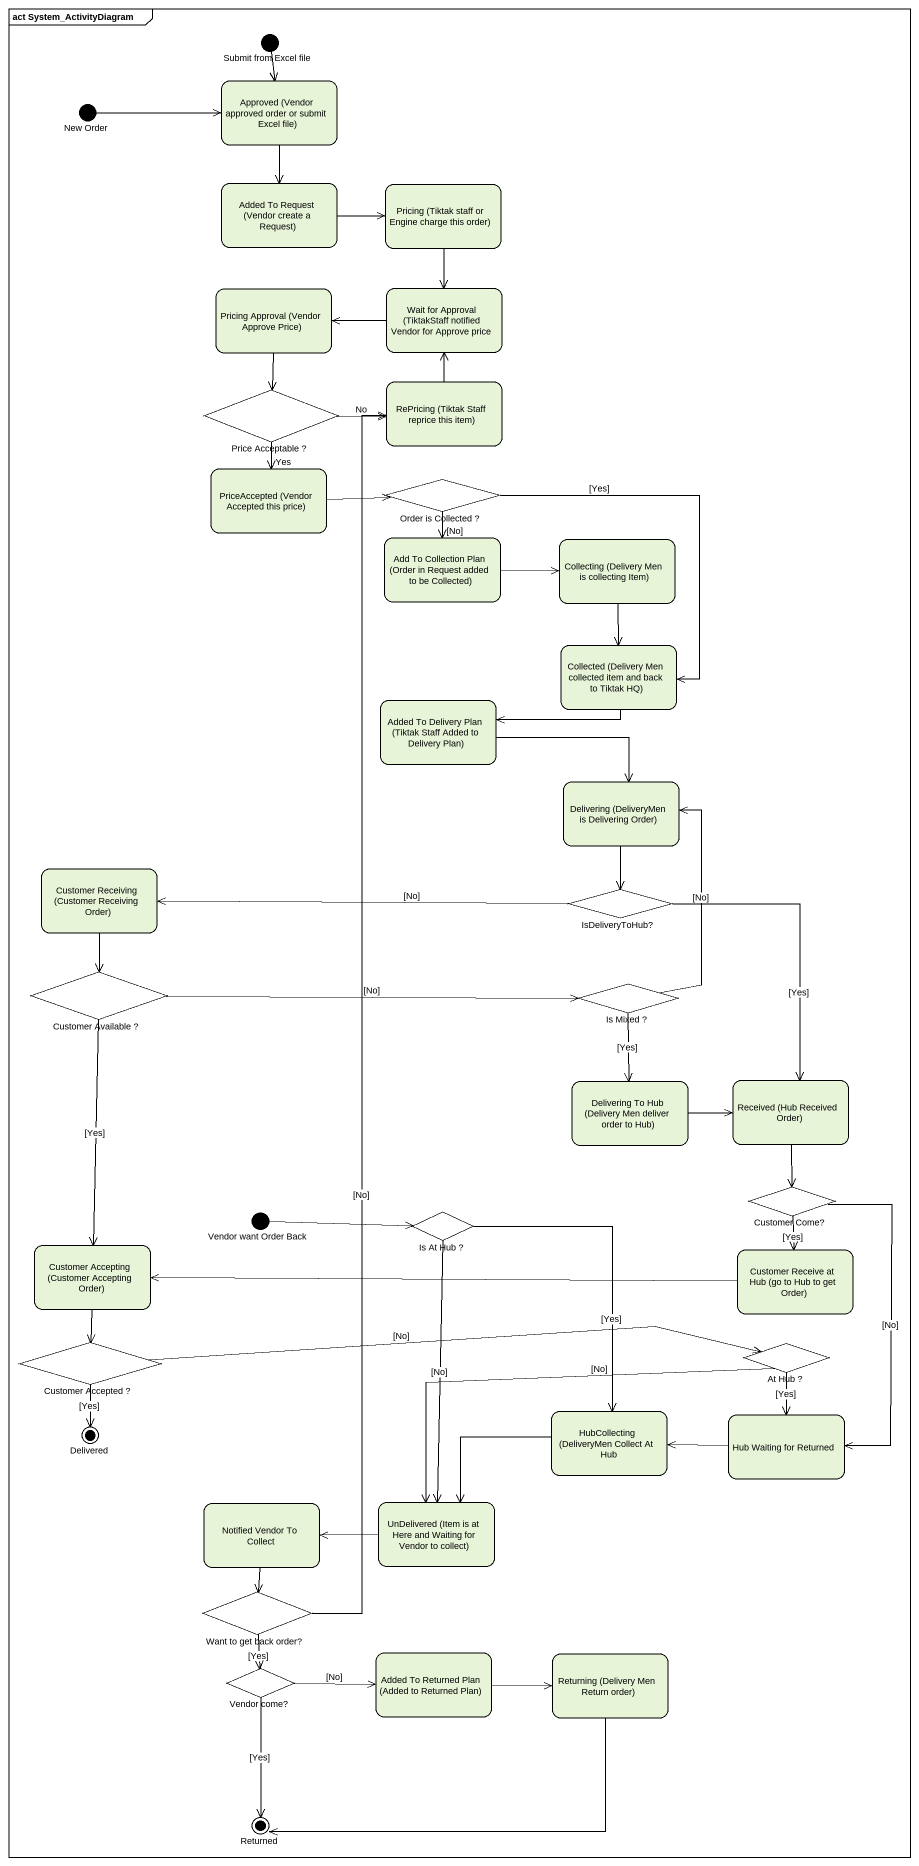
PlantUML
@startuml
mainframe act System_ActivityDiagram
hide empty description
state "Submit from Excel file" as Submit_from_Excel_file <<start>>
state "New Order" as New_Order <<start>>
state "Approved (Vendor approved order or submit Excel file)" as Approved_Vendor_approved
state "Added To Request (Vendor create a Request)" as Added_To_Request_Vendor
state "Pricing (Tiktak staff or Engine charge this order)" as Pricing_Tiktak_staff_or
state "Pricing Approval (Vendor Approve Price)" as Pricing_Approval_Vendor
state "Wait for Approval (TiktakStaff notified Vendor for Approve price" as Wait_for_Approval
state "RePricing (Tiktak Staff reprice this item)" as RePricing_Tiktak_Staff
state "Price Acceptable ?" as Price_Acceptable <<choice>>
state "PriceAccepted (Vendor Accepted this price)" as PriceAccepted_Vendor
state "Order is Collected ?" as Order_is_Collected <<choice>>
state "Add To Collection Plan (Order in Request added to be Collected)" as Add_To_Collection_Plan
state "Collecting (Delivery Men is collecting Item)" as Collecting_Delivery_Men_is
state "Collected (Delivery Men collected item and back to Tiktak HQ)" as Collected_Delivery_Men
state "Added To Delivery Plan (Tiktak Staff Added to Delivery Plan)" as Added_To_Delivery_Plan
state "Delivering (DeliveryMen is Delivering Order)" as Delivering_DeliveryMen_is
state "Customer Receiving (Customer Receiving Order)" as Customer_Receiving_Customer
state "IsDeliveryToHub?" as IsDeliveryToHub <<choice>>
state "Customer Available ?" as Customer_Available <<choice>>
state "Is Mixed ?" as Is_Mixed <<choice>>
state "Delivering To Hub (Delivery Men deliver order to Hub)" as Delivering_To_Hub_Delivery
state "Received (Hub Received Order)" as Received_Hub_Received_Order
state "Customer Come?" as Customer_Come <<choice>>
state "Vendor want Order Back" as Vendor_want_Order_Back <<start>>
state "Is At Hub ?" as Is_At_Hub <<choice>>
state "Customer Accepting (Customer Accepting Order)" as Customer_Accepting_Customer
state "Customer Receive at Hub (go to Hub to get Order)" as Customer_Receive_at_Hub_go
state "Customer Accepted ?" as Customer_Accepted <<choice>>
state "At Hub ?" as At_Hub <<choice>>
state Delivered <<end>>
state "HubCollecting (DeliveryMen Collect At Hub" as HubCollecting_DeliveryMen
state "Hub Waiting for Returned" as Hub_Waiting_for_Returned
state "Notified Vendor To Collect" as Notified_Vendor_To_Collect
state "UnDelivered (Item is at Here and Waiting for Vendor to collect)" as UnDelivered_Item_is_at_Here
state "Want to get back order?" as Want_to_get_back_order <<choice>>
state "Added To Returned Plan (Added to Returned Plan)" as Added_To_Returned_Plan
state "Returning (Delivery Men Return order)" as Returning_Delivery_Men
state "Vendor come?" as Vendor_come <<choice>>
state Returned <<end>>
Submit_from_Excel_file --> Approved_Vendor_approved
New_Order -right-> Approved_Vendor_approved
Approved_Vendor_approved --> Added_To_Request_Vendor
Added_To_Request_Vendor -right-> Pricing_Tiktak_staff_or
Pricing_Tiktak_staff_or --> Wait_for_Approval
Pricing_Approval_Vendor --> Price_Acceptable
Wait_for_Approval -left-> Pricing_Approval_Vendor
RePricing_Tiktak_Staff -up-> Wait_for_Approval
Price_Acceptable -right-> RePricing_Tiktak_Staff : No
Price_Acceptable --> PriceAccepted_Vendor : Yes
PriceAccepted_Vendor -right-> Order_is_Collected
Order_is_Collected --> Add_To_Collection_Plan : [No]
Order_is_Collected --> Collected_Delivery_Men : [Yes]
Add_To_Collection_Plan -right-> Collecting_Delivery_Men_is
Collecting_Delivery_Men_is --> Collected_Delivery_Men
Collected_Delivery_Men -left-> Added_To_Delivery_Plan
Added_To_Delivery_Plan -right-> Delivering_DeliveryMen_is
Delivering_DeliveryMen_is --> IsDeliveryToHub
Customer_Receiving_Customer --> Customer_Available
IsDeliveryToHub -left-> Customer_Receiving_Customer : [No]
IsDeliveryToHub --> Received_Hub_Received_Order : [Yes]
Customer_Available -right-> Is_Mixed : [No]
Customer_Available --> Customer_Accepting_Customer : [Yes]
Is_Mixed -up-> Delivering_DeliveryMen_is : [No]
Is_Mixed --> Delivering_To_Hub_Delivery : [Yes]
Delivering_To_Hub_Delivery -right-> Received_Hub_Received_Order
Received_Hub_Received_Order --> Customer_Come
Customer_Come --> Customer_Receive_at_Hub_go : [Yes]
Customer_Come --> Hub_Waiting_for_Returned : [No]
Vendor_want_Order_Back -right-> Is_At_Hub
Is_At_Hub --> HubCollecting_DeliveryMen : [Yes]
Is_At_Hub --> UnDelivered_Item_is_at_Here : [No]
Customer_Accepting_Customer --> Customer_Accepted
Customer_Receive_at_Hub_go -left-> Customer_Accepting_Customer
Customer_Accepted -right-> At_Hub : [No]
Customer_Accepted --> Delivered : [Yes]
At_Hub --> Hub_Waiting_for_Returned : [Yes]
At_Hub -left-> UnDelivered_Item_is_at_Here : [No]
HubCollecting_DeliveryMen -left-> UnDelivered_Item_is_at_Here
Hub_Waiting_for_Returned -left-> HubCollecting_DeliveryMen
Notified_Vendor_To_Collect --> Want_to_get_back_order
UnDelivered_Item_is_at_Here -left-> Notified_Vendor_To_Collect
Want_to_get_back_order -up-> RePricing_Tiktak_Staff : [No]
Want_to_get_back_order --> Vendor_come : [Yes]
Added_To_Returned_Plan -right-> Returning_Delivery_Men
Returning_Delivery_Men -left-> Returned
Vendor_come -right-> Added_To_Returned_Plan : [No]
Vendor_come --> Returned : [Yes]
@enduml
